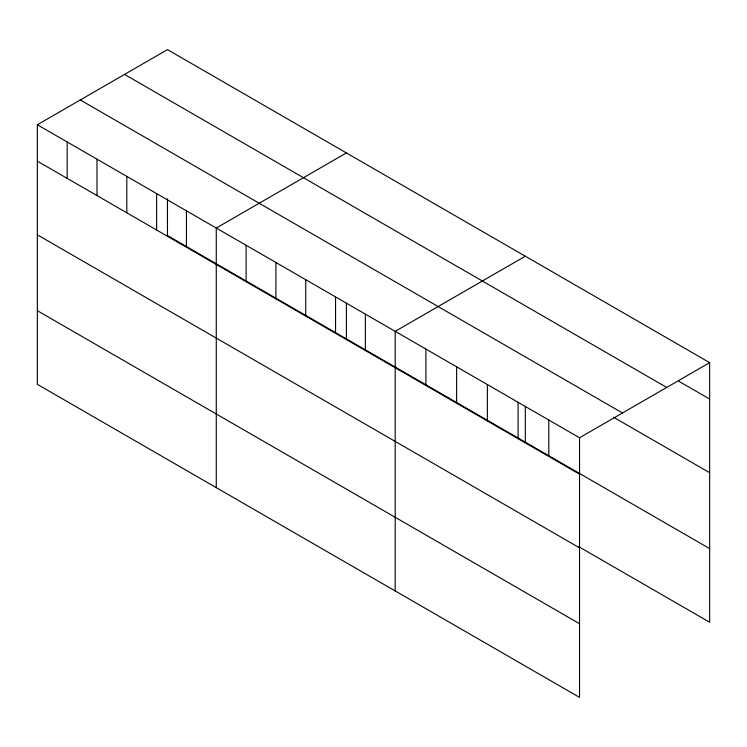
<?xml version="1.0" encoding="UTF-8"?>
<svg xmlns="http://www.w3.org/2000/svg" width="747" height="747" viewBox="0 0 747 747"><rect width="100%" height="100%" fill="white"/><g stroke="black" fill="none" stroke-linecap="round" stroke-linejoin="round"><path stroke-width="1.12" d="M37.35 124.749L579.532 437.77L579.532 697.381L37.35 384.35L37.35 124.749L167.468 49.619L709.65 362.65L709.65 622.251L578.832 546.729M346.393 152.92L216.266 228.04L216.266 487.651M525.309 256.221L395.191 331.341L395.191 590.952M579.532 437.77L709.65 362.65M678.93 381.315L709.65 399.047M124.534 74.411L666.707 387.441M80.293 99.958L622.466 412.979M613.511 417.209L709.65 472.711M709.65 548.597L167.468 235.576L167.468 198.777M37.35 161.147L579.532 474.177M37.35 234.81L579.532 547.831M37.35 310.696L579.532 623.717M548.802 420.029L548.802 456.436M525.309 406.527L525.309 442.168M518.082 402.297L518.082 438.694M487.361 384.556L487.361 420.963M456.632 366.814L456.632 403.221M425.911 349.082L425.911 385.48M365.367 314.123L365.367 350.53M346.393 303.226L346.393 338.867M335.552 296.904L335.552 333.311M305.728 279.695L305.728 316.093M275.904 262.477L275.904 298.884M246.09 245.259L246.09 281.666M186.451 210.831L186.451 247.229M156.627 193.613L156.627 230.02M126.813 176.395L126.813 212.802M96.989 159.176L96.989 195.583M67.174 141.958L67.174 178.365"/></g></svg>
